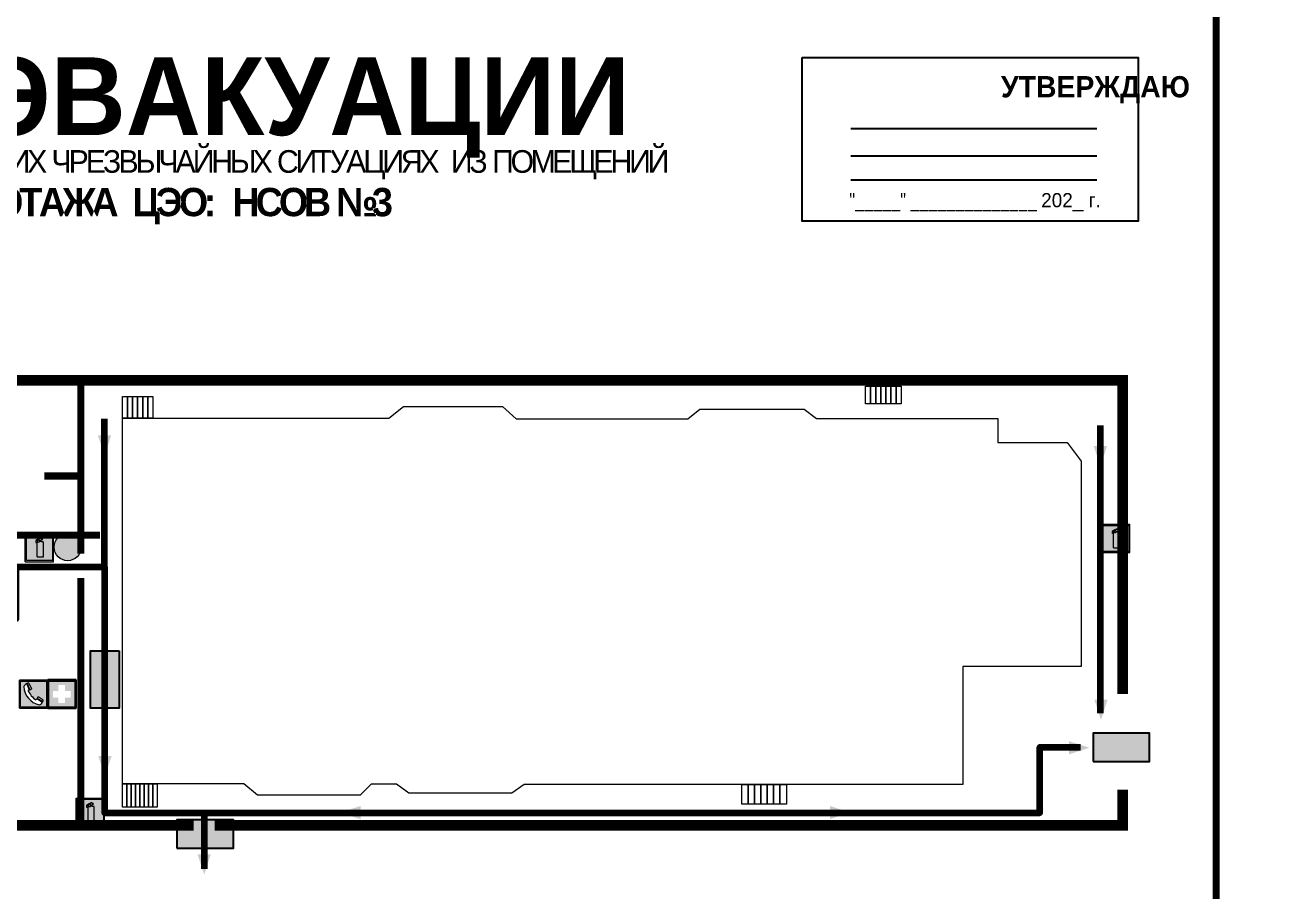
# Model space of a CAD drawing. Header units: millimetres. Extents: x 13114 to 67229, y 22859 to 38520.
# Drawn here: x 20708.7 to 21062.5, y 25600.5 to 25845.2 of the extents above; entities that cross this region are included whole.
import ezdxf

# ---------------------------------------------------------------- set-up
doc = ezdxf.new("R2010")
doc.units = ezdxf.units.MM
doc.layers.add('План_Штампы', color=7, linetype='Continuous')
doc.styles.add('обычный', font='arial.ttf')

# ---------------------------------------------------------------- blocks, each defined once
blk = doc.blocks.new('A$C7B4425F7')
at = {"true_color": 0xffffff}
blk.add_hatch(color=7, dxfattribs=at).paths.add_polyline_path([(0, 0), (-16, 0), (-16, -8), (0, -8)])
h = blk.add_hatch(color=126)
h.paths.add_polyline_path([(-0.2, -0.2), (-15.8, -0.2), (-15.8, -7.8), (-0.2, -7.8)])
h.paths.add_polyline_path([(-11.76, -2.03), (-11.76, -3.66), (-11.17, -3.66, -0.568275), (-11.17, -6.18), (-12.58, -6.18), (-12.58, -2.03)], flags=16)
h.paths.add_polyline_path([(-13.33, -4.12, -0.495768), (-13.59, -6.18), (-15.03, -6.18), (-15.03, -2.03), (-13.59, -2.03, -0.487973)], flags=16)
h.paths.add_polyline_path([(-10.25, -2.03), (-9.48, -2.03), (-9.48, -6.18), (-10.25, -6.18)], flags=16)
h.paths.add_polyline_path([(-13.84, -3.69), (-14.24, -3.69), (-14.24, -3.03), (-13.9, -3.03, -0.692621)], flags=0)
h.paths.add_polyline_path([(-9.15, -2.03), (-8.4, -2.03), (-8.04, -3.07), (-7.68, -2.03), (-6.93, -2.03), (-7.64, -4.1), (-6.93, -6.18), (-7.68, -6.18), (-8.04, -5.14), (-8.4, -6.18), (-9.15, -6.18), (-8.44, -4.1)], flags=16)
h.paths.add_polyline_path([(-11.76, -4.46), (-11.42, -4.46, -0.692621), (-11.36, -5.12), (-11.76, -5.12)], flags=0)
h.paths.add_polyline_path([(-13.9, -5.2), (-14.24, -5.2), (-14.24, -4.55), (-13.84, -4.55, -0.708038)], flags=0)
edge = h.paths.add_edge_path(flags=16)
edge.add_ellipse((-5.51, -4.08), major_axis=(0, 2.05), ratio=0.586184, start_angle=0, end_angle=360)
edge = h.paths.add_edge_path(flags=0)
edge.add_ellipse((-5.51, -4.08), major_axis=(0, 1.14), ratio=0.454828, start_angle=0, end_angle=360)
h.paths.add_polyline_path([(-4.13, -4.96, 0.377264), (-3.48, -4.52, 0.0555), (-3.16, -2.03), (-1.66, -2.03), (-1.66, -4.96), (-0.96, -4.96), (-0.96, -7.01), (-1.75, -7.01), (-1.75, -6.18), (-3.3, -6.18), (-3.3, -7.02), (-4.13, -7.02)], flags=16)
h.paths.add_polyline_path([(-2.73, -2.91), (-2.28, -2.91), (-2.28, -4.96), (-3.05, -4.96, 0.079136)], flags=0)
at = {"color": 126}
blk.add_lwpolyline([(-16, -8), (0, -8), (0, 0), (-16, 0)], close=True, dxfattribs=at)
blk = doc.blocks.new('A$C7B8C2D5B')
at = {"lineweight": 0}
h = blk.add_hatch(color=5, dxfattribs=at)
h.dxf.hatch_style = 1
h.paths.add_polyline_path([(1.4, -3.02, 1), (-2.11, -3.02, 1)])
at = {"color": 5, "lineweight": 0}
blk.add_circle((-0.36, -3.02), 1.75, dxfattribs=at)
blk = doc.blocks.new('A$C3AD82952')
at = {"true_color": 0xf5f5ff}
h = blk.add_hatch(color=7, dxfattribs=at)
h.dxf.hatch_style = 1
h.paths.add_polyline_path([(8.21, 8.73, 0.414214), (7.89, 9.05), (7.22, 9.05), (7.22, 9.92), (7.59, 9.92, 1), (7.57, 10.36), (7.22, 10.36), (7.22, 10.6), (6.43, 10.6), (6.43, 10.36), (6.01, 10.36), (4.74, 9.59), (4.74, 8.69), (4.98, 8.73), (4.98, 9.26), (6.12, 9.91), (6.43, 9.91), (6.43, 9.05), (5.76, 9.05, 0.414214), (5.44, 8.73), (5.44, 2.2), (8.21, 2.2)], flags=0)
h.paths.add_polyline_path([(12.8, 12.8), (0, 12.8), (0, 0), (12.8, 0)])
h.paths.add_polyline_path([(0.51, 12.29), (12.29, 12.29), (12.29, 0.51), (0.51, 0.51)], flags=16)
h.paths.add_polyline_path([(4.74, 9.59), (6.01, 10.36), (6.43, 10.36), (6.43, 10.6), (7.22, 10.6), (7.22, 10.36), (7.59, 10.36, -0.94586), (7.59, 9.92), (7.22, 9.92), (7.22, 9.05), (7.89, 9.05, -0.414214), (8.21, 8.73), (8.21, 2.2), (5.44, 2.2), (5.44, 8.73, -0.414214), (5.76, 9.05), (6.43, 9.05), (6.43, 9.91), (6.12, 9.91), (4.98, 9.26), (4.98, 8.73), (4.74, 8.69)], flags=0)
h = blk.add_hatch(color=242)
h.dxf.hatch_style = 1
h.paths.add_polyline_path([(12.29, 12.29), (0.51, 12.29), (0.51, 0.51), (12.29, 0.51)])
h.paths.add_polyline_path([(4.74, 8.69), (4.74, 9.59), (6.01, 10.36), (6.43, 10.36), (6.43, 10.6), (7.22, 10.6), (7.22, 10.36), (7.59, 10.36, -0.94586), (7.59, 9.92), (7.22, 9.92), (7.22, 9.05), (7.89, 9.05, -0.414214), (8.21, 8.73), (8.21, 2.2), (5.44, 2.2), (5.44, 8.73, -0.414214), (5.76, 9.05), (6.43, 9.05), (6.43, 9.91), (6.12, 9.91), (4.98, 9.26), (4.98, 8.73)], flags=16)
h = blk.add_hatch(color=7, dxfattribs=at)
h.dxf.hatch_style = 1
h.paths.add_polyline_path([(8.21, 8.73, 0.414214), (7.89, 9.05), (7.22, 9.05), (7.22, 9.92), (7.59, 9.92, 1), (7.57, 10.36), (7.22, 10.36), (7.22, 10.6), (6.43, 10.6), (6.43, 10.36), (6.01, 10.36), (4.74, 9.59), (4.74, 8.69), (4.98, 8.73), (4.98, 9.26), (6.12, 9.91), (6.43, 9.91), (6.43, 9.05), (5.76, 9.05, 0.414214), (5.44, 8.73), (5.44, 2.2), (8.21, 2.2)])
at = {"color": 242, "lineweight": 5}
for p, q in [((0, 0), (0, 12.8)), ((0, 12.8), (12.8, 12.8)), ((12.8, 0), (12.8, 12.8)), ((6.01, 10.36), (4.74, 9.59)), ((4.74, 9.59), (4.74, 8.69)), ((4.74, 8.69), (4.98, 8.73)), ((4.98, 9.26), (6.12, 9.91)), ((4.98, 8.73), (4.98, 9.26)), ((5.44, 2.2), (5.44, 8.73)), ((5.76, 9.05), (6.43, 9.05)), ((6.01, 10.36), (6.43, 10.36)), ((6.12, 9.91), (6.43, 9.91)), ((7.22, 10.6), (6.43, 10.6)), ((6.43, 10.6), (6.43, 10.36)), ((6.43, 9.91), (6.43, 9.05)), ((7.22, 10.36), (7.22, 10.6)), ((7.59, 10.36), (7.22, 10.36)), ((7.22, 9.05), (7.22, 9.92)), ((7.59, 9.92), (7.22, 9.92)), ((7.89, 9.05), (7.22, 9.05)), ((8.21, 2.2), (8.21, 8.73)), ((0, 0), (12.8, 0)), ((5.44, 2.2), (8.21, 2.2))]:
    blk.add_line(p, q, dxfattribs=at)
blk.add_lwpolyline([(0.51, 12.29), (12.29, 12.29), (12.29, 0.51), (0.51, 0.51)], close=True, dxfattribs=at)
for centre, radius, start, end in [((5.76, 8.73), 0.32, 90, 180), ((7.58, 10.14), 0.223, 273.1875, 86.8125), ((7.89, 8.73), 0.32, 0, 90)]:
    blk.add_arc(centre, radius, start, end, dxfattribs=at)
blk = doc.blocks.new('A$C456E1F9C')
at = {"lineweight": 5}
h = blk.add_hatch(color=242, dxfattribs=at)
h.paths.add_polyline_path([(0.51, -1.47), (0.51, -13.26), (12.29, -13.26), (12.29, -1.47)])
h.paths.add_polyline_path([(5.42, -4.95, -0.254479), (4.78, -5.4), (3.52, -2.53, -0.209735), (4.23, -2.4)], flags=16)
h.paths.add_polyline_path([(8.53, -8.6), (10.87, -10.17), (10.54, -10.76), (8.03, -9.13, -0.192251)], flags=16)
h.paths.add_polyline_path([(4.61, -5.49, 0.005518), (3.87, -5.72, 0.128647), (7.49, -10.01, 0.00809), (7.83, -9.33), (10.47, -10.97, -0.16736), (8.99, -12.25, -0.327862), (1.95, -3.95, -0.166952), (3.36, -2.62)], flags=16)
at = {"color": 242, "lineweight": 5}
for p, q in [((0, -13.77), (0, -0.97)), ((12.8, -0.97), (0, -0.97)), ((4.61, -5.49), (3.36, -2.62)), ((3.52, -2.53), (4.78, -5.4)), ((4.23, -2.4), (5.42, -4.95)), ((12.8, -13.77), (12.8, -0.97)), ((7.83, -9.33), (10.47, -10.97)), ((8.03, -9.13), (10.54, -10.76)), ((10.81, -10.12), (8.53, -8.6)), ((10.54, -10.76), (10.8, -10.3)), ((10.8, -10.3), (10.81, -10.12)), ((0, -13.77), (12.8, -13.77))]:
    blk.add_line(p, q, dxfattribs=at)
blk.add_lwpolyline([(0.51, -1.47), (12.29, -1.47), (12.29, -13.26), (0.51, -13.26)], close=True, dxfattribs=at)
for centre, radius, start, end in [((4.59, -5.34), 2.99, 114.2845, 152.1974), ((11.12, -3.31), 9.19, 183.9915, 256.6009), ((4.02, -3.27), 0.891, 76.3284, 123.7092), ((14.98, -39.1), 35.17, 107.1487, 108.4135), ((4.68, -4.59), 0.824, 276.9621, 334.0723), ((13.86, -0.94), 11.08, 205.5536, 234.8762), ((-13.31, 0.8), 23.44, 332.5487, 334.4027), ((8.94, -9.5), 0.989, 114.4092, 157.9388), ((7.87, -9.46), 3, 291.9291, 329.9329)]:
    blk.add_arc(centre, radius, start, end, dxfattribs=at)
blk = doc.blocks.new('A$C18900ED3')
h = blk.add_hatch(color=126)
h.paths.add_polyline_path([(-0.18, -0.18), (-7.02, -0.18), (-7.02, -7.02), (-0.18, -7.02)])
h.paths.add_polyline_path([(-5.89, -4.46), (-5.89, -2.77), (-4.46, -2.77), (-4.46, -1.31), (-2.77, -1.31), (-2.77, -2.77), (-1.33, -2.77), (-1.33, -4.46), (-2.77, -4.46), (-2.77, -5.89), (-4.46, -5.89), (-4.46, -4.46)], flags=16)
at = {"color": 126}
for p, q in [((-7.2, 0), (-7.2, -7.2)), ((0, 0), (-7.2, 0)), ((0, -7.2), (0, 0)), ((-7.02, -7.02), (-7.02, -0.18)), ((-7.02, -0.18), (-0.18, -0.18)), ((-0.18, -0.18), (-0.18, -7.02)), ((-7.2, -7.2), (0, -7.2)), ((-0.18, -7.02), (-7.02, -7.02))]:
    blk.add_line(p, q, dxfattribs=at)
blk = doc.blocks.new('A$C32E8229D')
at = {"true_color": 0xffffff}
blk.add_hatch(color=7, dxfattribs=at).paths.add_polyline_path([(0, 0), (0, -8), (16, -8), (16, 0)])
h = blk.add_hatch(color=126)
h.paths.add_polyline_path([(0.2, -0.2), (15.8, -0.2), (15.8, -7.8), (0.2, -7.8)])
h.paths.add_polyline_path([(13.49, -2.05), (12.08, -2.05), (11.37, -2.63, 0.162397), (11.29, -2.84), (11.29, -3.63), (10.35, -3.63), (10.35, -4.05), (11.68, -4.05), (11.68, -3.48), (12.26, -4.28), (11.29, -5.1), (11.29, -6.78), (11.85, -6.78), (11.85, -5.44), (12.8, -4.64), (12.8, -5.94), (14.46, -5.94), (14.46, -5.39), (13.45, -5.39), (13.45, -3.97), (12.46, -2.59), (13.15, -2.59), (13.69, -3.34), (14.18, -3)], flags=16)
h.paths.add_polyline_path([(10.74, -1.82, 1), (11.8, -1.82, 1)], flags=16)
h.paths.add_polyline_path([(9.39, -3.59), (5.99, -3.59), (6.56, -3.03), (5.91, -3.03), (5.1, -3.83), (5.91, -4.64), (6.56, -4.64), (5.99, -4.09), (9.39, -4.09)], flags=16)
h.paths.add_polyline_path([(4.29, -1.08), (1.72, -1.08), (1.72, -6.6), (4.29, -6.6)], flags=16)
at = {"color": 126}
blk.add_lwpolyline([(16, -8), (0, -8), (0, 0), (16, 0)], close=True, dxfattribs=at)

msp = doc.modelspace()

# ---------------------------------------------------------------- linework, layer by layer
at = {"color": 6, "lineweight": 100}
for points in [[(20445.35, 25461.92), (21045.35, 25461.92), (21045.35, 25856.92), (20445.35, 25856.92)], [(21045.35, 25461.92), (21645.35, 25461.92), (21645.35, 25856.92), (21045.35, 25856.92)]]:
    msp.add_lwpolyline(points, close=True, dxfattribs=at)
msp.add_lwpolyline([(20928.3, 25836.01), (21023.3, 25836.01), (21023.3, 25789.8), (20928.3, 25789.8)], close=True)
for points in [[(20942.05, 25815.96), (21011.58, 25815.96)], [(20942.05, 25808.2), (21011.58, 25808.2)], [(20942.05, 25801.41), (21011.58, 25801.41)]]:
    msp.add_lwpolyline(points)
at = {"lineweight": 100, "const_width": 3}
for points in [[(21018.95, 25656.1), (21018.95, 25744.79), (20692.13, 25744.79)], [(20762.28, 25618.98), (21018.95, 25618.98), (21018.95, 25629.09)], [(20649.5, 25618.98), (20756.41, 25618.98)]]:
    msp.add_lwpolyline(points, dxfattribs=at)
at = {"lineweight": 0, "const_width": 2}
for points in [[(20714.14, 25717.73), (20724.48, 25717.73), (20724.48, 25743.56), (20724.48, 25695.74)], [(20729.91, 25701.02), (20681.15, 25701.02)], [(20724.48, 25688.87), (20724.48, 25618.92)]]:
    msp.add_lwpolyline(points, dxfattribs=at)
at = {"lineweight": 0}
for points in [[(20946.25, 25743.14), (20947.68, 25743.14), (20947.68, 25738.14), (20946.25, 25738.14)], [(20947.68, 25743.14), (20949.12, 25743.14), (20949.12, 25738.14), (20947.68, 25738.14)], [(20949.12, 25743.14), (20950.56, 25743.14), (20950.56, 25738.14), (20949.12, 25738.14)], [(20950.56, 25743.14), (20952, 25743.14), (20952, 25738.14), (20950.56, 25738.14)], [(20952, 25743.14), (20953.43, 25743.14), (20953.43, 25738.14), (20952, 25738.14)], [(20953.43, 25743.14), (20954.87, 25743.14), (20954.87, 25738.14), (20953.43, 25738.14)], [(20954.87, 25743.14), (20956.31, 25743.14), (20956.31, 25738.14), (20954.87, 25738.14)], [(20736.22, 25740.25), (20737.66, 25740.25), (20737.66, 25734.05), (20736.22, 25734.05)], [(20737.66, 25740.25), (20739.09, 25740.25), (20739.09, 25734.05), (20737.66, 25734.05)], [(20739.09, 25740.25), (20740.53, 25740.25), (20740.53, 25734.05), (20739.09, 25734.05)], [(20740.53, 25740.25), (20741.97, 25740.25), (20741.97, 25734.05), (20740.53, 25734.05)], [(20741.97, 25740.25), (20743.4, 25740.25), (20743.4, 25734.05), (20741.97, 25734.05)], [(20743.4, 25740.25), (20744.84, 25740.25), (20744.84, 25734.05), (20743.4, 25734.05)], [(20736.22, 25630.75), (20737.45, 25630.75), (20737.45, 25624.13), (20736.22, 25624.13)], [(20737.45, 25630.75), (20738.68, 25630.75), (20738.68, 25624.13), (20737.45, 25624.13)], [(20738.68, 25630.75), (20739.91, 25630.75), (20739.91, 25624.13), (20738.68, 25624.13)], [(20739.91, 25630.75), (20741.14, 25630.75), (20741.14, 25624.13), (20739.91, 25624.13)], [(20741.14, 25630.75), (20742.37, 25630.75), (20742.37, 25624.13), (20741.14, 25624.13)], [(20742.37, 25630.75), (20743.6, 25630.75), (20743.6, 25624.13), (20742.37, 25624.13)], [(20743.6, 25630.75), (20744.83, 25630.75), (20744.83, 25624.13), (20743.6, 25624.13)], [(20744.83, 25630.75), (20746.06, 25630.75), (20746.06, 25624.13), (20744.83, 25624.13)], [(20911.28, 25630.58), (20913.08, 25630.58), (20913.08, 25624.98), (20911.28, 25624.98)], [(20913.08, 25630.58), (20914.88, 25630.58), (20914.88, 25624.98), (20913.08, 25624.98)], [(20914.88, 25630.58), (20916.68, 25630.58), (20916.68, 25624.98), (20914.88, 25624.98)], [(20916.68, 25630.58), (20918.48, 25630.58), (20918.48, 25624.98), (20916.68, 25624.98)], [(20918.48, 25630.58), (20920.27, 25630.58), (20920.27, 25624.98), (20918.48, 25624.98)], [(20920.27, 25630.58), (20922.07, 25630.58), (20922.07, 25624.98), (20920.27, 25624.98)], [(20922.07, 25630.58), (20923.87, 25630.58), (20923.87, 25624.98), (20922.07, 25624.98)]]:
    msp.add_lwpolyline(points, close=True, dxfattribs=at)
for points in [[(20774.43, 25627.54), (20770.56, 25630.75), (20736.22, 25630.75), (20736.22, 25734.05), (20811.51, 25734.05), (20815.71, 25737.38), (20843.64, 25737.38), (20847.49, 25733.89), (20896.05, 25733.89), (20899.39, 25736.63), (20928.9, 25736.63), (20932.38, 25733.97), (20983.67, 25733.97), (20983.67, 25727.22), (21003.24, 25727.22), (21007.23, 25721.95), (21007.23, 25663.94), (20973.72, 25663.94), (20973.72, 25630.58)], [(20973.72, 25630.58), (20849.81, 25630.58), (20846.28, 25628.05), (20817.15, 25628.05), (20813.65, 25630.59), (20806.57, 25630.59), (20803.38, 25627.54), (20774.43, 25627.54)]]:
    msp.add_lwpolyline(points, dxfattribs=at)
at = {"color": 126, "lineweight": 100, "true_color": 0x008754}
for points in [[(20731.2, 25692.11), (20731.2, 25733.9)], [(21012.54, 25731.97), (21012.54, 25650.75)], [(20615.08, 25692.36), (20615.08, 25674.31), (20633.09, 25674.31), (20636.1, 25677.38), (20706.19, 25677.38), (20706.19, 25692.11), (20731.2, 25692.11), (20731.2, 25622.57), (20759.31, 25622.57), (20759.31, 25606.7)], [(20759.31, 25622.57), (20995.47, 25622.57), (20995.47, 25641.11), (21007.02, 25641.11)]]:
    msp.add_lwpolyline(points, dxfattribs=at)
at = {"layer": 'План_Штампы', "color": 126, "true_color": 0x008754}
for points in [[(20729.3, 25729.2), (20733.04, 25729.19), (20731.19, 25723.46)], [(21010.76, 25726.2), (21014.5, 25726.19), (21012.65, 25720.46)], [(21010.92, 25654.54), (21014.66, 25654.53), (21012.8, 25648.8)], [(21003.75, 25639.05), (21003.76, 25642.79), (21009.5, 25640.94)], [(20729.42, 25638.58), (20733.15, 25638.57), (20731.3, 25632.83)], [(20803.56, 25624.48), (20803.55, 25620.74), (20797.82, 25622.59)], [(20936.17, 25620.74), (20936.18, 25624.48), (20941.92, 25622.63)], [(20757.45, 25610.82), (20761.19, 25610.81), (20759.34, 25605.08)]]:
    msp.add_solid(points, dxfattribs=at)

# ---------------------------------------------------------------- block references
for name, p, xscale, yscale, zscale in [('A$C3AD82952', (21012.97, 25696.08), 0.625, 0.625, 0.625), ('A$C3AD82952', (20708.76, 25693.51), 0.625, 0.625, 0.625), ('A$C7B8C2D5B', (20721.55, 25704.19), 2.177419353276491, 2.177419353276491, 2.177419353276491), ('A$C456E1F9C', (20707.11, 25660.68), 0.625, 0.625, 0.625), ('A$C18900ED3', (20723.11, 25660.08), 1.111111111007631, 1.111111111007631, 1.111111111007631), ('A$C3AD82952', (20723.16, 25618.7), 0.625, 0.625, 0.625)]:
    msp.add_blockref(name, p, dxfattribs=dict(xscale=xscale, yscale=yscale, zscale=zscale))
at = {"layer": 'План_Штампы', "color": 126, "true_color": 0x008754, "xscale": 1.012510887696, "yscale": 1.012510887696, "zscale": 1.012510887696, "rotation": 89.99786532371444}
msp.add_blockref('A$C32E8229D', (20727.2, 25652.08), dxfattribs=at)
at = {"layer": 'План_Штампы'}
for p in [(21026.55, 25645.08), (20767.63, 25620.55)]:
    msp.add_blockref('A$C7B4425F7', p, dxfattribs=at)

# ---------------------------------------------------------------- texts
at = {"lineweight": 0, "style": 'обычный'}
for s, insert, char_height, width, attachment_point in [('{\\fProxima Nova Rg|b1|i0|c204|p2;ПЛАН ЭВАКУАЦИИ}', (20602.54, 25836.07), 22, 493.8901, 1), ('\\pi-18,l18,t18;{\\fProxima Nova Rg|b1|i0|c204|p2;УТВЕРЖДАЮ\\H1.1997x; }', (21011.24, 25826.89), 6, 126.6484, 5), ('{\\fArial Narrow|b0|i0|c204|p34;"_____" ______________ \\fProxima Nova Rg|b0|i0|c204|p2;202_ г. }', (20977.2, 25795.12), 4, 78.6503, 5)]:
    msp.add_mtext(s, dxfattribs=dict(at, insert=insert, char_height=char_height, width=width, attachment_point=attachment_point))
at = {"color": 0, "lineweight": 0, "insert": (20752.41, 25810.01), "char_height": 8, "width": 449.2158, "attachment_point": 5, "style": 'обычный'}
msp.add_mtext('{\\fArial Black|b1|i0|c204|p34;\\H2x;\\T0.85;  \\fArial Narrow|b0|i0|c204|p34;\\H0.8x;\\W0.9;\\P\\fProxima Nova Rg|b0|i0|c204|p2;\\H0.5x;\\W1;\\C256;ПРИ ПОЖАРЕ  ИЛИ ДРУГИХ ЧРЕЗВЫЧАЙНЫХ СИТУАЦИЯХ  ИЗ ПОМЕЩЕНИЙ \\fProxima Nova Rg|b1|i0|c204|p2;\\H1.25x;\\P1 ЭТАЖА  ЦЭО: \\fProxima Nova Rg|b1|i0|c0|p2; \\fProxima Nova Rg|b1|i0|c204|p2;НСОВ №3}', dxfattribs=at)

doc.saveas('drawing.dxf')
